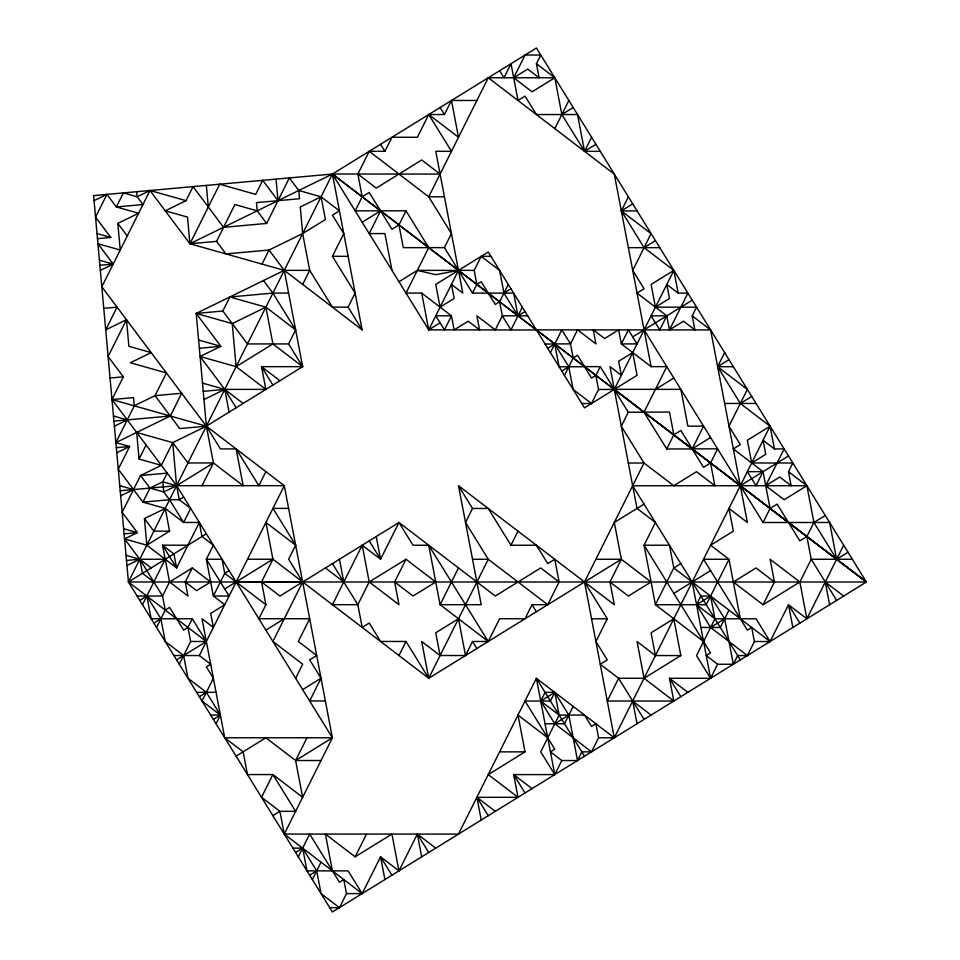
<?xml version="1.0" encoding="UTF-8"?>
<svg xmlns="http://www.w3.org/2000/svg" width="960" height="960" viewBox="0 0 960 960"><rect width="100%" height="100%" fill="white"/><g stroke="black" fill="none" stroke-linecap="round" stroke-linejoin="round"><path stroke-width="1.44" d="M472.512 508.464L465.54 522.504L488.256 559.272L547.752 604.704L559.116 581.976L554.772 559.272L547.752 563.616L536.376 545.22L510.948 545.244L488.22 508.464L472.512 508.464L458.496 485.724L614.316 604.728L609.972 582L621.336 559.26L614.316 522.48L644.064 504.096M216.552 241.38L223.572 227.34L266.628 223.44L289.356 177.924L298.788 190.524L299.52 198.744L277.992 200.664L262.728 180.336L255.708 194.388L219.672 184.212L189.936 243.78L284.28 270.36L309.696 270.36L332.424 307.128L348.096 307.152L362.136 329.88L284.268 270.36L269.028 250.02L225.96 253.908L216.552 241.38L189.912 243.732L149.988 190.5L137.136 196.788L123.372 192.9L116.34 206.952L138.624 213.24L117.828 223.404L120.216 250.02L97.944 243.732L113.196 264.072L100.344 270.36M103.752 308.364L117.06 307.152L105.696 329.88L126.48 319.716L128.892 346.32L151.164 352.596L130.38 362.772L166.416 372.924L155.04 395.664L179.724 428.58L206.316 426.192L172.704 442.632L161.34 465.348L140.544 475.524L122.148 512.304L137.388 532.632L124.548 538.92L146.832 545.196L169.56 531.144L165.228 508.428L183.612 522.468L199.32 522.468L176.592 567.924L146.832 545.196L144.432 518.592L165.216 508.428L142.944 502.14L118.272 469.224L129.636 446.508L115.872 442.62L170.316 416.004L181.644 393.264L155.04 395.664L134.256 405.804L133.524 397.584L111.996 399.564L176.64 485.688L332.4 737.772L284.256 834.072L362.172 893.604L380.556 856.824L398.952 870.876L417.348 834.096L435.744 848.136M348.096 307.152L355.116 293.1L332.4 256.32L343.788 233.58L332.424 215.196L339.444 210.852L321.072 196.812L298.776 190.488M444.42 247.632L451.428 233.58L428.724 196.8L369.228 151.308L357.864 174.036L362.196 196.788L355.164 210.852L406.008 210.828L428.748 247.62L444.42 247.632L458.508 270.336L474.18 270.372L481.212 256.332L490.92 256.332M680.82 563.604L673.788 567.948L655.404 604.716L651.096 582.012L621.336 559.26L428.724 678.252L302.664 581.952L288.636 559.224L295.668 545.184L265.92 522.444L272.916 559.224L261.552 581.94L265.908 604.692L258.876 618.744L309.684 618.732L298.308 641.46L316.704 655.5L309.684 659.844L321.036 678.228L309.708 700.968L325.416 700.968M550.38 352.704L554.724 344.016L545.016 344.028M628.356 196.86L621.336 210.9L651.084 233.616L632.724 270.396L644.076 288.78L637.044 293.124L666.792 315.828L669.456 329.868L683.52 321.204L694.872 329.904L692.208 315.852L696.552 307.176L655.44 307.164L651.096 284.448L673.836 270.396L678.168 293.124L687.876 293.124L669.456 329.868M398.964 281.736L417.348 270.36L458.472 270.384L488.244 251.988L584.496 407.856L614.232 389.496L628.284 412.224L621.288 426.24L644.028 463.02L673.776 485.736L696.504 471.696L714.888 485.736L710.544 463.008L703.524 467.352L692.148 448.956L666.732 448.98L643.98 412.224M666.732 448.98L673.74 434.928M561.816 760.536L554.796 774.588L540.732 751.86L559.128 715.08L554.772 692.352L545.064 692.364L540.732 701.04L554.784 723.756L591.564 751.848L598.584 737.796L595.896 723.744L591.552 726.432L584.532 715.068L559.128 715.08L540.732 701.04L554.772 692.352L568.824 715.08L577.512 760.536L561.816 760.536L550.44 751.86L554.784 749.172L525.012 701.052L550.44 701.04L554.772 692.352M136.68 191.7L137.136 196.788L142.956 204.552L116.34 206.952L106.92 194.388L95.544 217.128L110.796 237.456L97.488 238.656M126.48 319.716L108.108 356.496L123.36 376.824L111.996 399.564L206.34 426.168L284.28 485.688L332.4 737.772L295.62 760.512L302.64 797.304L272.892 774.552L247.476 774.564L243.132 751.824L224.724 737.796L202.008 618.756L213.372 627.432L210.684 613.392L224.724 604.704L213.36 596.028L206.34 559.248L213.372 545.208L201.996 536.52L199.32 522.468M527.7 315.852L517.992 315.84L513.648 293.112L472.536 293.088L458.472 270.384L440.1 174.06L332.436 174.036L93.6 195.588L128.436 581.976L332.4 912L866.4 582.012L536.424 48L332.436 174.036L189.912 243.732L187.512 217.116L165.24 210.828L186.036 200.676L193.056 186.612L223.572 227.328L234.9 204.528L257.208 210.876L266.628 223.44M134.28 405.84L115.884 442.62M161.34 465.348L139.068 459.06L146.088 445.02M202.032 485.676L213.408 462.96L206.388 426.204L196.2 313.428L222.816 311.028L229.848 297L272.904 293.1L288.612 293.112M262.008 264.084L269.028 250.02L302.652 233.58L325.392 219.528L321.072 196.812L300.264 206.976L302.652 233.58L309.696 270.36L302.664 284.412M206.34 533.832L128.436 581.976L866.4 582.012L332.436 174.036L128.436 581.976L206.352 641.484L199.332 655.536L173.916 655.536M142.5 604.716L165.216 559.248L162.54 545.196L187.944 545.196M186.036 200.676L149.988 190.5L101.832 286.812L206.34 426.168L302.664 366.672L288.612 343.932L295.62 329.892L272.904 293.1L263.484 280.536M369.228 151.308L384.936 151.308L391.968 137.256L417.384 137.268L428.748 114.54L444.456 114.528L451.476 100.488L476.892 100.476M156.552 627.432L165.228 610.068L169.572 607.392L183.624 630.12L187.956 627.444L192.3 618.756L151.176 618.756L146.832 596.04L137.136 596.028M185.268 581.976L192.288 567.936L210.672 581.988L196.632 590.664L185.268 581.976L187.944 596.028L169.56 581.976L165.216 559.248L139.812 559.26L126.48 560.448M265.896 471.636L258.864 485.688L236.136 448.908L220.428 448.908L206.388 426.204M179.292 664.224L190.656 641.484L187.956 627.444M362.196 196.788L369.216 192.444L391.932 229.272L398.952 224.928L406.008 210.828M600.288 151.344L584.58 151.32L561.84 114.552L554.82 77.772L488.268 77.76L428.724 196.8L444.444 196.8M398.952 224.928L403.296 247.656L428.724 247.644L405.996 293.088L421.704 293.088L451.464 315.816L454.152 329.868L468.204 321.192L479.568 329.88L476.88 315.828L495.276 329.88L502.296 315.828L499.608 301.776L508.284 284.436M513.696 77.76L525.06 55.032L540.768 55.032L536.424 63.708L539.112 77.76L527.748 69.084L513.696 77.76L532.08 91.824L554.808 77.772L536.424 63.708M216.072 723.732L220.416 715.044L206.364 692.316L187.98 678.264L183.624 655.536L165.24 641.484L160.884 618.756L146.832 596.04L139.812 600.372M559.116 582.012L540.72 567.96L495.264 596.016L398.964 522.492L302.664 582.012L272.928 641.46L302.688 664.188L295.668 678.24M536.328 329.976L428.736 329.856L458.472 270.348L435.756 274.692L417.348 270.36M554.82 128.592L568.86 100.5M472.536 293.088L476.88 284.4L481.212 281.748L495.264 304.464L499.608 301.776M547.752 604.704L532.044 604.704L525.012 618.756L499.596 618.744L488.232 641.472L428.724 545.232L413.016 545.232L398.964 522.492L380.58 559.26L362.196 545.22L332.436 604.68L357.84 604.68L369.216 581.952L405.996 559.272L435.744 582.012L413.016 596.004L394.632 581.952L405.996 559.272M499.644 70.728L503.976 77.76L511.008 63.708L518.028 100.5L525.048 96.156L536.436 114.54L577.548 114.552L584.568 151.332L591.6 137.292M236.1 756.168L265.86 737.784L295.62 760.512L306.984 737.784M522.324 307.164L510.984 329.88L502.296 315.828L518.004 315.828L525.012 311.508M298.308 856.824L309.684 834.084L339.432 882.24L343.776 879.552L346.464 893.604L339.432 907.656L329.724 907.656M398.964 655.512L405.996 641.472L380.592 641.448L369.228 623.064L362.208 627.396L357.84 604.68L332.436 563.616M458.484 567.96L440.088 604.692L488.232 641.472L472.524 641.472L465.504 655.524L440.088 655.512L421.704 641.472L428.724 678.252L488.256 559.272L472.548 559.272M312.36 879.552L321.036 862.188M564.432 375.42L573.108 358.068M510.948 545.244L517.98 531.192M595.92 375.312L600.264 366.636L584.556 366.624L577.548 355.248L573.204 357.936L570.516 343.896L561.84 329.844L554.82 343.896L570.516 343.896L577.548 329.844L595.932 343.896L593.256 329.856L604.62 338.532L618.66 329.856L621.348 343.908L632.7 352.596L651.108 366.636L666.804 366.636L644.088 412.08M332.412 870.864L325.392 834.084L355.14 856.812L366.516 834.084M581.808 403.512L591.516 403.512L598.536 389.46L595.848 375.408L591.504 378.096L584.484 366.732L559.068 366.744L554.724 344.016L547.704 348.36M598.584 737.796L614.292 737.796L584.532 581.964L644.028 463.02L628.308 463.02M852.348 559.26L836.64 559.26L829.608 522.492L763.08 522.492L770.1 508.44L765.708 485.688L784.14 448.932L774.432 448.932L770.076 426.204L740.34 403.464L717.612 366.696L724.632 352.644M584.52 581.976L607.284 618.78L595.932 641.496L607.284 659.88L600.264 664.224L618.636 678.288L644.052 719.412M573.156 706.404L564.48 723.756L545.076 723.768M710.616 462.912L717.648 448.86L692.232 448.86L680.868 430.452L673.848 434.796L669.504 412.068L628.284 412.224M728.976 359.664L717.612 366.696L747.36 389.424L728.964 426.204L740.328 444.588L733.308 448.932L763.044 471.636L765.708 485.688L784.152 499.764L806.892 485.712L813.912 522.492L836.64 559.26L848.004 552.24M577.512 760.536L581.856 751.848L591.564 751.848M763.08 522.492L740.292 485.676L747.372 522.492L728.976 508.428L733.32 531.168L710.592 545.208L728.988 559.272L710.604 596.052L714.936 618.78L696.528 655.56L710.58 678.3L717.612 664.248L733.32 664.248L737.664 655.572L747.372 655.572L754.404 641.52L751.716 627.468L747.372 630.156L703.56 559.26L728.988 559.272L740.34 618.78L756.048 618.78L770.1 641.52L754.404 641.52M728.988 610.104L720.3 627.468L700.884 627.468M774.444 582L756.048 567.96L733.32 582L763.08 604.728L774.444 582.012L770.1 559.272L799.848 582L806.88 618.792L788.484 604.752L770.1 641.52L673.788 567.948L669.456 545.22L644.064 545.22L651.096 581.988L628.356 596.052L609.972 582M770.1 508.44L777.132 504.096L799.848 540.9L806.868 536.556L813.912 522.492L825.276 515.46M806.88 618.78L843.66 545.208M765.708 485.688L779.772 477.024L791.124 485.724L788.46 471.672L792.816 462.996L751.704 462.984L747.36 440.256L770.088 426.204L614.28 737.796L536.376 678.312L458.484 834.084L284.256 834.072L279.924 811.32L261.528 797.28L272.892 774.552L295.62 811.344L279.924 811.32L272.892 815.664M302.688 689.604L321.036 678.228M362.196 222.216L380.568 210.876L369.216 233.58L384.924 233.58L391.956 270.36M561.84 114.54L573.204 107.532M584.58 151.32L595.944 144.312M302.664 366.672L272.904 343.932L236.124 366.66L200.088 356.496L220.872 346.32L196.2 313.428L284.28 270.36L302.664 366.672L261.54 366.66L265.872 389.4L224.748 389.388L203.22 391.332M139.068 459.06L136.668 432.456L172.704 442.632L176.592 485.688L163.74 491.976L149.976 488.088L140.544 475.524L167.16 473.112L162.816 481.8L163.74 491.976L169.548 499.728L183.612 522.468L190.632 508.416L179.268 499.74L176.628 485.688L213.408 462.96L243.144 485.688L236.136 448.908M598.536 389.46L614.244 389.46L866.4 582.012L332.424 174.084L428.736 329.856L440.1 322.848L444.444 329.868L451.464 315.816L435.756 315.816L440.1 322.848M710.616 437.496L692.232 448.86L703.584 426.132L687.876 426.144L680.856 389.364L614.34 389.352L673.836 270.396L644.076 247.668L621.36 210.9L632.7 203.88M517.992 315.84L503.94 293.112L510.972 288.768M183.612 497.052L179.268 499.74L169.56 499.74L142.944 502.14L149.976 488.088L162.816 481.8L176.592 485.688L120.216 490.764M644.064 247.668L655.428 240.648M192.288 567.936L169.56 581.976L162.54 596.028L139.812 559.26L124.548 538.92M229.068 570.612L224.724 573.3L213.36 596.028L229.068 596.028L206.34 559.248L222.048 559.248L224.724 573.3L265.908 604.692M655.44 307.164L669.492 298.488L666.804 284.436L678.168 293.124M153.864 623.1L160.884 618.756M561.756 371.088L568.776 366.744L554.712 344.028M224.724 588.996L272.916 559.224L302.652 581.94L279.936 596.016L261.552 581.964M632.712 336.888L637.056 343.908L621.348 343.908L628.368 329.868L632.712 336.888L692.22 300.144M176.592 659.88L206.352 641.484L284.328 485.664L176.628 485.688M265.896 630.108L284.292 618.744M655.452 389.364L673.836 378M199.344 696.66L206.364 692.316L216.06 692.316M213.384 719.388L220.416 715.044L202.02 700.992L213.396 678.264L206.364 666.9L210.708 664.212L199.332 655.536M724.644 403.464L740.34 403.464L751.704 396.444M751.704 462.984L765.744 454.296L763.068 440.256L774.432 448.932M600.264 366.636L614.34 389.352L609.972 366.636L621.336 375.312L618.66 361.272L632.7 352.596L637.068 375.312L614.304 389.364L632.652 485.76L740.352 485.712L788.496 455.952M717.612 664.248L706.236 655.572L710.58 652.884L673.824 593.376L710.592 570.624M295.62 852.48L302.64 848.148L316.692 870.864L321.048 893.592L339.432 907.656M309.672 875.208L316.692 870.864M554.784 723.756L568.824 715.08M710.592 627.468L724.644 618.78L710.604 596.052L700.896 596.052L696.552 604.74L710.592 627.468L747.372 655.572M355.14 856.812L391.932 834.096L398.952 870.876M547.752 737.808L517.992 715.092L525.024 751.86L488.268 774.6L518.016 797.316L513.684 774.6L554.796 774.588L536.376 678.312L584.532 756.192M680.808 604.716L655.428 604.74L673.8 618.756L680.82 655.56L644.052 678.288L618.636 678.288L607.272 701.016L673.8 701.028L669.468 678.3L710.58 678.3L692.196 582L632.652 485.76L637.044 508.44L655.428 522.492L644.064 545.22L673.824 593.376M763.08 604.728L799.848 582.012L811.224 559.272L806.868 536.556M94.068 200.664L106.92 194.388M196.2 313.428L232.248 323.604L265.884 307.152L295.62 329.892M203.964 399.552L224.76 389.388L243.144 403.44M120.672 495.852L133.524 489.564L119.76 485.676M126.948 565.524L139.788 559.248L151.176 567.924M114.396 426.168L127.272 419.904L170.316 416.004M116.796 452.784L129.636 446.508L116.34 447.696M99.888 265.272L113.208 264.072L99.432 260.184M199.344 348.276L220.872 346.32L198.6 340.044M110.052 378.024L123.36 376.824M124.092 533.832L137.388 532.632L123.636 528.744M113.94 421.092L127.272 419.904L113.484 416.004M621.36 210.9L637.044 210.9M628.38 247.668L659.772 247.668M332.4 256.32L348.108 256.332M536.376 329.904L710.616 329.928L740.352 485.712L806.892 485.712L788.46 471.672M288.612 343.932L247.488 343.932L222.816 311.028M717.624 366.696L733.308 366.696M740.34 403.464L756.036 403.464M213.408 462.96L187.992 462.96L172.704 442.632M288.66 508.404L272.952 508.392L295.668 545.184M169.56 531.144L153.864 531.156L144.432 518.592M247.524 559.224L272.916 559.224M595.932 559.26L621.336 559.26M836.628 559.272L811.224 559.272L836.628 600.408M146.832 596.04L162.54 596.028L165.228 610.068M680.832 604.74L706.26 604.74L710.592 596.052L696.552 604.74L714.936 618.78L740.34 618.78M591.576 618.78L607.284 618.78M190.656 641.484L206.352 641.484L192.3 618.756M673.8 701.028L644.052 678.288L637.044 641.496L655.416 655.56L680.82 655.56M196.656 692.316L206.364 692.316M210.708 715.044L220.416 715.044M224.736 737.772L332.4 737.772M499.62 751.872L525.024 751.86M295.62 760.512L321.036 760.512M518.016 797.316L476.904 797.328L481.248 820.056M346.464 893.604L362.172 893.604L348.12 870.864L306.984 870.876L302.664 848.136L292.932 848.136M236.16 581.952L302.664 582.012M97.032 233.568L110.796 237.456M229.848 297L265.884 307.152L272.904 343.932M202.476 383.1L224.76 389.388L236.124 407.784M126.024 555.36L139.788 559.248L142.488 573.288L153.852 581.976M495.3 811.368L476.904 797.328L488.268 815.712M488.268 77.76L614.292 174.12L651.108 366.636M692.208 315.852L710.568 329.916M481.212 256.332L499.596 270.384L503.94 293.112M357.864 174.06L376.248 188.112L421.716 159.996L440.088 174.072L435.768 151.296L451.488 151.332L428.748 114.54L458.508 137.256L451.476 100.488M843.648 596.064L825.264 582.012L829.608 604.74M591.516 403.512L573.132 389.46L568.776 366.744M703.56 641.52L673.8 618.78L651.084 632.808L655.416 655.56M687.852 692.352L669.468 678.3L680.832 696.684M279.924 380.724L261.54 366.66L272.904 385.056M265.872 389.4L236.124 366.66L232.248 323.604M651.072 715.068L632.688 701.016L637.02 723.756M325.416 567.948L343.8 582L339.468 559.272M532.056 788.64L513.684 774.6L525.036 792.972M117.828 223.404L127.248 235.968M200.088 356.496L224.76 389.388L229.092 412.128M799.86 623.124L788.484 604.752L792.828 627.468M440.112 107.508L444.456 114.528M472.524 641.472L476.868 648.504M369.216 540.876L380.58 559.26L376.236 536.544M405.996 641.472L428.724 678.252M391.932 875.22L380.556 856.824L384.912 879.552M644.076 329.868L740.352 485.712M692.196 582L740.34 659.904M380.592 144.276L384.936 151.308M532.044 604.704L536.376 611.724M428.712 852.48L417.348 834.096L421.692 856.824M724.644 618.78L733.32 664.248M421.704 293.088L428.736 329.856M458.496 485.724L481.212 604.716L440.088 604.692L428.724 545.232M465.504 655.524L458.496 618.756L435.744 632.784L440.088 655.512M394.632 581.952L398.964 604.68L369.216 581.952L362.196 545.22M474.18 270.372L476.868 284.424M332.424 174.06L362.136 329.88M257.208 210.876L256.44 202.584L277.992 200.712L276.048 179.124M206.364 185.412L208.308 206.94M666.792 315.828L659.748 329.856L651.108 315.852L666.792 315.828M763.044 471.636L756.012 485.676L747.36 471.672L763.044 471.636M458.472 270.348L435.744 284.412L440.088 307.152L454.152 298.452L451.464 284.4L462.828 293.088L458.472 270.348M173.904 553.884L162.54 545.196L176.592 567.924L173.904 553.884"/></g></svg>
